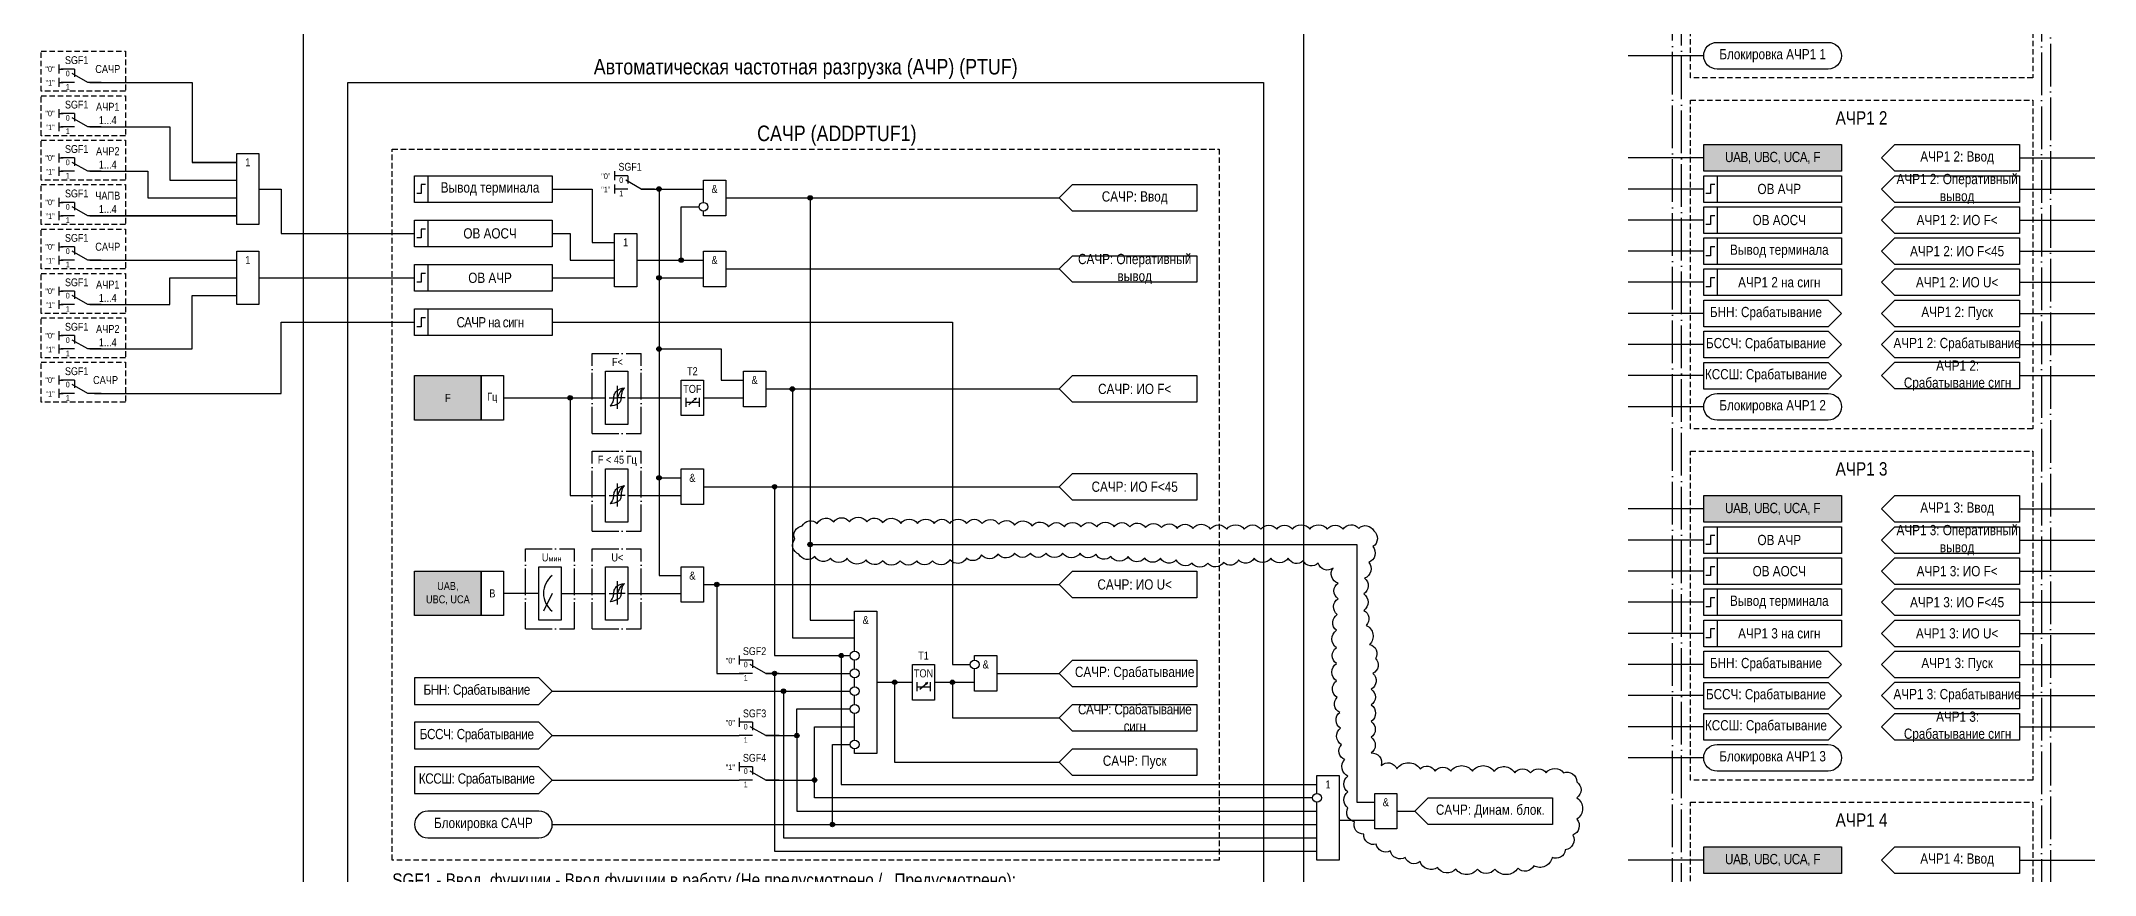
# Model space of a CAD drawing. Header units: millimetres. Extents: x -1311 to 1381, y -299 to 1200.
# Drawn here: x -1311 to -849, y 712.6 to 900.3 of the extents above; entities that cross this region are included whole.
import ezdxf
from ezdxf.enums import TextEntityAlignment as Align

# ---------------------------------------------------------------- set-up
doc = ezdxf.new("R2010")
doc.units = ezdxf.units.MM
doc.linetypes.add('ACAD_ISO04W100', pattern=[30, 24, -3, 0, -3])
doc.linetypes.add('штриховая2', pattern=[0.375, 0.25, -0.125])
doc.layers.add('TEXT', color=7, linetype='Continuous', lineweight=25, true_color=0xffffff)
doc.layers.add('Основная', color=7, linetype='Continuous')
doc.styles.add('1.8_Gost_RD', font='ARIALN.TTF', dxfattribs={"height": 1.8})
doc.styles.add('2.5_Gost_RD', font='ARIALN.TTF', dxfattribs={"height": 2.5})
doc.styles.add('3.5_Gost_RD', font='ARIALN.TTF', dxfattribs={"height": 3.5})
doc.styles.add('Вывод', font='ARIALN.TTF', dxfattribs={"height": 2.5})
doc.styles.add('Компонент', font='ARIALN.TTF', dxfattribs={"height": 3.5})

# ---------------------------------------------------------------- blocks, each defined once
blk = doc.blocks.new('*U898')
at = {"layer": 'Основная', "linetype": 'ACAD_ISO04W100', "ltscale": 0.25}
for p, q in [((0, 0), (11, 0)), ((0, -18), (0, 0)), ((11, -18), (11, 0)), ((0, -18), (11, -18))]:
    blk.add_line(p, q, dxfattribs=at)
at = {"layer": 'Основная', "style": 'Компонент'}
blk.add_attdef('ОУ', text='', height=3.5, dxfattribs=at).set_placement((11, 0), align=Align.MIDDLE_CENTER)
blk = doc.blocks.new('*U958')
at = {"layer": 'Основная', "color": 0}
blk.add_line((0, 0), (7, 4), dxfattribs=at)
at = {"layer": 'Основная', "ltscale": 0.35}
blk.add_line((6, 6), (6, 2.5), dxfattribs=at)
blk = doc.blocks.new('*U1018')
at = {"layer": 'Основная', "color": 0}
for p, q in [((-3, 6), (-9, 6)), ((-3, 0), (-9, 0)), ((9, 0), (3, 0))]:
    blk.add_line(p, q, dxfattribs=at)
at = {"layer": 'Основная', "ltscale": 0.25, "xscale": -1}
blk.add_blockref('*U958', (3, 0), dxfattribs=at)
at = {"layer": 'Основная'}
for tag, height, style, p in [('ОУ', 3.5, 'Компонент', (-2, 10)), ('В1', 2.5, 'Вывод', (-13, 6)), ('В2', 2.5, 'Вывод', (-6, 4)), ('В3', 2.5, 'Вывод', (-6, -2))]:
    blk.add_attdef(tag, text='', height=height, dxfattribs=dict(at, style=style)).set_placement(p, align=Align.MIDDLE_CENTER)
blk = doc.blocks.new('Точка')
at = {"ltscale": 100}
h = blk.add_hatch(color=256, dxfattribs=at)
h.dxf.hatch_style = 1
edge = h.paths.add_edge_path()
edge.add_arc((0, 0), 0.5, 0, 360)
blk.add_circle((0, 0), 0.5, dxfattribs=at)
blk = doc.blocks.new('*U993')
at = {"layer": 'Основная', "linetype": 'ACAD_ISO04W100', "ltscale": 0.25}
for p, q in [((0, 0), (11, 0)), ((0, -18), (0, 0)), ((11, -18), (11, 0)), ((0, -18), (11, -18))]:
    blk.add_line(p, q, dxfattribs=at)
at = {"layer": 'Основная', "style": 'Компонент'}
blk.add_attdef('ОУ', text='', height=3.5, dxfattribs=at).set_placement((11, 0), align=Align.MIDDLE_CENTER)
blk = doc.blocks.new('*U985')
at = {"layer": 'Основная', "color": 0}
for p, q in [((-3, 6), (-9, 6)), ((-3, 0), (-9, 0)), ((9, 0), (3, 0))]:
    blk.add_line(p, q, dxfattribs=at)
at = {"layer": 'Основная', "ltscale": 0.25, "xscale": -1}
blk.add_blockref('*U958', (3, 0), dxfattribs=at)
at = {"layer": 'Основная'}
for tag, height, style, p in [('ОУ', 3.5, 'Компонент', (-2, 10)), ('В1', 2.5, 'Вывод', (-14, 6)), ('В2', 2.5, 'Вывод', (-6, 4)), ('В3', 2.5, 'Вывод', (-6, -2))]:
    blk.add_attdef(tag, text='', height=height, dxfattribs=dict(at, style=style)).set_placement(p, align=Align.MIDDLE_CENTER)

msp = doc.modelspace()

# ---------------------------------------------------------------- hatches: boundary and pattern name
at = {"ltscale": 100, "true_color": 0xf7941d}
h = msp.add_hatch(color=30, dxfattribs=at)
h.dxf.hatch_style = 1
h.paths.add_polyline_path([(-937, 877), (-906, 877), (-906, 871), (-937, 871)])
h = msp.add_hatch(color=30, dxfattribs=at)
h.dxf.hatch_style = 1
h.paths.add_polyline_path([(-1227, 825), (-1212, 825), (-1212, 815), (-1227, 815)])
h = msp.add_hatch(color=30, dxfattribs=at)
h.dxf.hatch_style = 1
h.paths.add_polyline_path([(-937, 798), (-906, 798), (-906, 792), (-937, 792)])
h = msp.add_hatch(color=30, dxfattribs=at)
h.dxf.hatch_style = 1
h.paths.add_polyline_path([(-1227, 781), (-1212, 781), (-1212, 771), (-1227, 771)])
h = msp.add_hatch(color=30, dxfattribs=at)
h.dxf.hatch_style = 1
h.paths.add_polyline_path([(-937, 719), (-906, 719), (-906, 713), (-937, 713)])

# ---------------------------------------------------------------- linework, layer by layer
at = {"ltscale": 100}
for p, q in [((-937, 897), (-954, 897)), ((-937, 874), (-954, 874)), ((-866, 874), (-849, 874)), ((-937, 867), (-954, 867)), ((-866, 867), (-849, 867)), ((-937, 860), (-954, 860)), ((-866, 860), (-849, 860)), ((-937, 853), (-954, 853)), ((-866, 853), (-849, 853)), ((-937, 846), (-954, 846)), ((-866, 846), (-849, 846)), ((-937, 839), (-954, 839)), ((-866, 839), (-849, 839)), ((-937, 832), (-954, 832)), ((-866, 832), (-849, 832)), ((-937, 825), (-954, 825)), ((-866, 825), (-849, 825)), ((-1165.3, 818.46), (-1163.63, 819.95)), ((-1163.63, 819.95), (-1164.15, 819.73)), ((-1163.63, 819.95), (-1163.89, 819.48)), ((-1162, 820), (-1153, 820)), ((-937, 818), (-954, 818)), ((-937, 795), (-954, 795)), ((-866, 795), (-849, 795)), ((-937, 788), (-954, 788)), ((-866, 788), (-849, 788)), ((-937, 781), (-954, 781)), ((-866, 781), (-849, 781)), ((-937, 774), (-954, 774)), ((-866, 774), (-849, 774)), ((-937, 767), (-954, 767)), ((-866, 767), (-849, 767)), ((-937, 760), (-954, 760)), ((-866, 760), (-849, 760)), ((-1113.3, 754.46), (-1111.63, 755.95)), ((-1111.63, 755.95), (-1112.15, 755.73)), ((-1111.63, 755.95), (-1111.89, 755.48)), ((-937, 753), (-954, 753)), ((-866, 753), (-849, 753)), ((-937, 746), (-954, 746)), ((-866, 746), (-849, 746)), ((-937, 739), (-954, 739)), ((-937, 716), (-954, 716)), ((-866, 716), (-849, 716))]:
    msp.add_line(p, q, dxfattribs=at)
at = {"color": 6, "ltscale": 100}
for p, q in [((-1307, 895), (-1307, 893)), ((-1307, 894), (-1306, 894)), ((-1307, 892), (-1307, 890)), ((-1307, 891), (-1306, 891)), ((-1307, 885), (-1307, 883)), ((-1307, 884), (-1306, 884)), ((-1307, 882), (-1307, 880)), ((-1307, 881), (-1306, 881)), ((-1307, 875), (-1307, 873)), ((-1307, 874), (-1306, 874)), ((-1307, 872), (-1307, 870)), ((-1307, 871), (-1306, 871)), ((-1307, 865), (-1307, 863)), ((-1307, 864), (-1306, 864)), ((-1307, 862), (-1307, 860)), ((-1307, 861), (-1306, 861)), ((-1307, 855), (-1307, 853)), ((-1307, 854), (-1306, 854)), ((-1307, 852), (-1307, 850)), ((-1307, 851), (-1306, 851)), ((-1307, 845), (-1307, 843)), ((-1307, 844), (-1306, 844)), ((-1307, 842), (-1307, 840)), ((-1307, 841), (-1306, 841)), ((-1307, 835), (-1307, 833)), ((-1307, 834), (-1306, 834)), ((-1307, 832), (-1307, 830)), ((-1307, 831), (-1306, 831)), ((-1307, 825), (-1307, 823)), ((-1307, 824), (-1306, 824)), ((-1307, 822), (-1307, 820)), ((-1307, 821), (-1306, 821)), ((-1133, 724), (-1024, 724))]:
    msp.add_line(p, q, dxfattribs=at)
at = {"color": 3, "ltscale": 100}
for points in [[(-1252, 1178), (-1027, 1178), (-1027, -299), (-1252, -299)], [(-1242, 891), (-1036, 891), (-1036, 77), (-1242, 77)]]:
    msp.add_lwpolyline(points, close=True, dxfattribs=at)
at = {"color": 251, "linetype": 'ACAD_ISO04W100', "lineweight": 30, "ltscale": 0.4, "true_color": 0x58595b}
for points in [[(-944, 1178), (-859, 1178), (-859, -116), (-944, -116)], [(-942, 1055), (-861, 1055), (-861, 258), (-942, 258)]]:
    msp.add_lwpolyline(points, close=True, dxfattribs=at)
at = {"linetype": 'штриховая2', "ltscale": 5}
for points in [[(-940, 966), (-863, 966), (-863, 892), (-940, 892)], [(-940, 887), (-863, 887), (-863, 813), (-940, 813)], [(-940, 808), (-863, 808), (-863, 734), (-940, 734)], [(-940, 729), (-863, 729), (-863, 655), (-940, 655)]]:
    msp.add_lwpolyline(points, close=True, dxfattribs=at)
at = {"color": 6, "linetype": 'штриховая2', "ltscale": 5}
for points in [[(-1311, 898), (-1292, 898), (-1292, 889), (-1311, 889)], [(-1311, 888), (-1292, 888), (-1292, 879), (-1311, 879)], [(-1311, 878), (-1292, 878), (-1292, 869), (-1311, 869)], [(-1311, 868), (-1292, 868), (-1292, 859), (-1311, 859)], [(-1311, 858), (-1292, 858), (-1292, 849), (-1311, 849)], [(-1311, 848), (-1292, 848), (-1292, 839), (-1311, 839)], [(-1311, 838), (-1292, 838), (-1292, 829), (-1311, 829)], [(-1311, 828), (-1292, 828), (-1292, 819), (-1311, 819)]]:
    msp.add_lwpolyline(points, close=True, dxfattribs=at)
at = {"ltscale": 100}
for points in [[(-934, 894, -1), (-934, 900), (-909, 900, -1), (-909, 894)], [(-934, 815, -1), (-934, 821), (-909, 821, -1), (-909, 815)], [(-934, 736, -1), (-934, 742), (-909, 742, -1), (-909, 736)], [(-1224, 721), (-1199, 721, 1), (-1199, 727), (-1224, 727, 1)]]:
    msp.add_lwpolyline(points, format="xyb", close=True, dxfattribs=at)
at = {"color": 6, "ltscale": 100}
for points in [[(-1300, 891), (-1277, 891), (-1277, 891), (-1277, 891), (-1277, 873), (-1277, 873), (-1277, 873), (-1267, 873), (-1277, 873)], [(-1300, 881), (-1282, 881), (-1282, 881), (-1282, 881), (-1282, 869), (-1277, 869), (-1277, 869), (-1267, 869)], [(-1300, 871), (-1287, 871)], [(-1297, 871), (-1287, 871), (-1287, 865), (-1267, 865)], [(-1262, 867), (-1257, 867), (-1257, 857), (-1227, 857)], [(-1300, 851), (-1267, 851), (-1267, 851), (-1267, 851)], [(-1300, 841), (-1282, 841), (-1282, 841), (-1282, 841), (-1282, 847), (-1277, 847), (-1277, 847), (-1267, 847)], [(-1262, 847), (-1227, 847)], [(-1297, 831), (-1277, 831), (-1277, 843), (-1277, 843), (-1277, 843), (-1267, 843)], [(-1299, 821), (-1257, 821), (-1257, 837), (-1227, 837)], [(-1300, 831), (-1277, 831)], [(-1138, 787), (-1015, 787), (-1015, 729), (-1011, 729)], [(-1146, 758), (-1146, 718), (-1024, 718)], [(-1131, 762), (-1131, 733), (-1024, 733)], [(-1144, 754), (-1144, 721), (-1024, 721)], [(-1141, 744), (-1141, 727), (-1024, 727)], [(-1025, 730), (-1137, 730), (-1137, 734)], [(-1006, 727), (-1002, 727)], [(-1019, 725), (-1011, 725)]]:
    msp.add_lwpolyline(points, dxfattribs=at)
for points in [[(-1267, 875), (-1262, 875), (-1262, 859), (-1267, 859)], [(-1267, 861), (-1300, 861), (-1300, 861), (-1300, 861)], [(-1267, 853), (-1262, 853), (-1262, 841), (-1267, 841)]]:
    msp.add_lwpolyline(points, close=True, dxfattribs=at)
at = {"ltscale": 100}
for points in [[(-937, 877), (-906, 877), (-906, 871), (-937, 871)], [(-866, 877), (-866, 871), (-894, 871), (-897, 874), (-894, 877)], [(-937, 870), (-934, 870), (-934, 864), (-937, 864)], [(-937, 870), (-906, 870), (-906, 864), (-937, 864)], [(-866, 870), (-866, 864), (-894, 864), (-897, 867), (-894, 870)], [(-937, 863), (-934, 863), (-934, 857), (-937, 857)], [(-937, 863), (-906, 863), (-906, 857), (-937, 857)], [(-894, 863), (-866, 863), (-866, 857), (-894, 857), (-897, 860)], [(-937, 856), (-934, 856), (-934, 850), (-937, 850)], [(-937, 856), (-906, 856), (-906, 850), (-937, 850)], [(-894, 856), (-866, 856), (-866, 850), (-894, 850), (-897, 853)], [(-937, 849), (-934, 849), (-934, 843), (-937, 843)], [(-937, 849), (-906, 849), (-906, 843), (-937, 843)], [(-894, 849), (-866, 849), (-866, 843), (-894, 843), (-897, 846)], [(-894, 842), (-866, 842), (-866, 836), (-894, 836), (-897, 839)], [(-894, 835), (-866, 835), (-866, 829), (-894, 829), (-897, 832)], [(-894, 828), (-866, 828), (-866, 822), (-894, 822), (-897, 825)], [(-1227, 825), (-1212, 825), (-1212, 815), (-1227, 815)], [(-1212, 825), (-1207, 825), (-1207, 815), (-1212, 815)], [(-1167, 824), (-1162, 824), (-1162, 816), (-1167, 816)], [(-937, 798), (-906, 798), (-906, 792), (-937, 792)], [(-866, 798), (-866, 792), (-894, 792), (-897, 795), (-894, 798)], [(-937, 791), (-934, 791), (-934, 785), (-937, 785)], [(-937, 791), (-906, 791), (-906, 785), (-937, 785)], [(-866, 791), (-866, 785), (-894, 785), (-897, 788), (-894, 791)], [(-1227, 781), (-1212, 781), (-1212, 771), (-1227, 771)], [(-1212, 781), (-1207, 781), (-1207, 771), (-1212, 771)], [(-937, 784), (-934, 784), (-934, 778), (-937, 778)], [(-937, 784), (-906, 784), (-906, 778), (-937, 778)], [(-894, 784), (-866, 784), (-866, 778), (-894, 778), (-897, 781)], [(-937, 777), (-934, 777), (-934, 771), (-937, 771)], [(-937, 777), (-906, 777), (-906, 771), (-937, 771)], [(-894, 777), (-866, 777), (-866, 771), (-894, 771), (-897, 774)], [(-937, 770), (-934, 770), (-934, 764), (-937, 764)], [(-937, 770), (-906, 770), (-906, 764), (-937, 764)], [(-894, 770), (-866, 770), (-866, 764), (-894, 764), (-897, 767)], [(-894, 763), (-866, 763), (-866, 757), (-894, 757), (-897, 760)], [(-1115, 760), (-1110, 760), (-1110, 752), (-1115, 752)], [(-894, 756), (-866, 756), (-866, 750), (-894, 750), (-897, 753)], [(-894, 749), (-866, 749), (-866, 743), (-894, 743), (-897, 746)], [(-937, 719), (-906, 719), (-906, 713), (-937, 713)], [(-866, 719), (-866, 713), (-894, 713), (-897, 716), (-894, 719)]]:
    msp.add_lwpolyline(points, close=True, dxfattribs=at)
for points in [[(-1176, 867), (-1172, 867), (-1172, 847), (-1162, 847)], [(-1176, 867), (-1172, 867), (-1172, 831), (-1158, 831), (-1158, 824), (-1153, 824)], [(-1176, 867), (-1172, 867), (-1172, 802), (-1167, 802)], [(-1176, 867), (-1172, 867), (-1172, 780), (-1167, 780)], [(-1157, 865), (-1138, 865), (-1138, 770), (-1128, 770)], [(-937, 841.98), (-909, 841.98), (-906, 838.98), (-909, 835.98), (-937, 835.98), (-937, 841.98)], [(-1196, 837), (-1106, 837), (-1106, 760), (-1102, 760)], [(-937, 834.98), (-909, 834.98), (-906, 831.98), (-909, 828.98), (-937, 828.98), (-937, 834.98)], [(-937, 827.98), (-909, 827.98), (-906, 824.98), (-909, 821.98), (-937, 821.98), (-937, 827.98)], [(-1207, 820), (-1192, 820), (-1192, 798), (-1184, 798)], [(-1166, 820), (-1166, 818)], [(-1166, 819), (-1163, 819)], [(-1163, 820), (-1163, 818)], [(-1148, 822), (-1142, 822), (-1142, 766), (-1128, 766)], [(-1162, 800), (-1146, 800), (-1146, 762), (-1129, 762)], [(-1162, 778), (-1159, 778), (-1159, 758), (-1153, 758)], [(-937, 762.98), (-909, 762.98), (-906, 759.98), (-909, 756.98), (-937, 756.98), (-937, 762.98)], [(-1123, 756), (-1119, 756), (-1119, 738), (-1082, 738)], [(-1114, 756), (-1114, 754)], [(-1114, 755), (-1111, 755)], [(-1111, 756), (-1111, 754)], [(-1110, 756), (-1106, 756), (-1106, 748), (-1082, 748)], [(-937, 755.98), (-909, 755.98), (-906, 752.98), (-909, 749.98), (-937, 749.98), (-937, 755.98)], [(-1148, 744), (-1141, 744), (-1141, 750), (-1129, 750)], [(-937, 748.98), (-909, 748.98), (-906, 745.98), (-909, 742.98), (-937, 742.98), (-937, 748.98)], [(-1148, 734), (-1137, 734), (-1137, 746), (-1128, 746)], [(-1196, 724), (-1133, 724), (-1133, 742), (-1129, 742)]]:
    msp.add_lwpolyline(points, dxfattribs=at)
at = {"lineweight": 30, "ltscale": 100}
for points in [[(-934.5, 868), (-935.5, 868), (-935.5, 866), (-936.5, 866)], [(-934.5, 861), (-935.5, 861), (-935.5, 859), (-936.5, 859)], [(-934.5, 854), (-935.5, 854), (-935.5, 852), (-936.5, 852)], [(-934.5, 847), (-935.5, 847), (-935.5, 845), (-936.5, 845)], [(-934.5, 789), (-935.5, 789), (-935.5, 787), (-936.5, 787)], [(-934.5, 782), (-935.5, 782), (-935.5, 780), (-936.5, 780)], [(-934.5, 775), (-935.5, 775), (-935.5, 773), (-936.5, 773)], [(-934.5, 768), (-935.5, 768), (-935.5, 766), (-936.5, 766)]]:
    msp.add_lwpolyline(points, dxfattribs=at)
at = {"color": 3, "ltscale": 100}
msp.add_lwpolyline([(-1136.42, 791.75, -0.520567), (-1132.69, 792.12, -0.520567), (-1132.69, 792.12, -0.520567), (-1129.15, 792.12, -0.520567), (-1129.15, 792.12, -0.520567), (-1125.23, 792.12, -0.520567), (-1125.23, 792.12, -0.520567), (-1121.69, 791.93, -0.520567), (-1121.69, 791.93, -0.520567), (-1117.58, 791.75, -0.520567), (-1117.58, 791.75, -0.520567), (-1113.85, 791.75, -0.520567), (-1113.85, 791.75, -0.520567), (-1110.12, 791.75, -0.520567), (-1110.12, 791.75, -0.520567), (-1106.57, 791.75, -0.520567), (-1106.57, 791.75, -0.520567), (-1102.84, 791.75, -0.520567), (-1102.84, 791.75, -0.520567), (-1099.3, 791.75, -0.520567), (-1099.3, 791.75, -0.520567), (-1095.56, 791.56, -0.520567), (-1095.56, 791.56, -0.520567), (-1092.02, 791.38, -0.520567), (-1092.02, 791.38, -0.520567), (-1088.1, 791.19, -0.520567), (-1088.1, 791.19, -0.520567), (-1084.37, 791, -0.520567), (-1084.37, 791, -0.520567), (-1080.82, 791, -0.520567), (-1080.82, 791, -0.520567), (-1077.09, 791, -0.520567), (-1077.09, 791, -0.520567), (-1073.55, 791, -0.520567), (-1073.55, 791, -0.520567), (-1069.63, 791, -0.520567), (-1069.63, 791, -0.520567), (-1066.09, 791, -0.520567), (-1066.09, 791, -0.520567), (-1062.54, 790.82, -0.520567), (-1062.54, 790.82, -0.520567), (-1059, 790.82, -0.520567), (-1059, 790.82, -0.520567), (-1055.45, 790.63, -0.520567), (-1055.45, 790.63, -0.520567), (-1051.91, 790.63, -0.520567), (-1051.91, 790.63, -0.520567), (-1047.99, 790.44, -0.520567), (-1047.99, 790.44, -0.520567), (-1044.26, 790.44, -0.520567), (-1044.26, 790.44, -0.520567), (-1040.34, 790.44, -0.520567), (-1040.34, 790.44, -0.520567), (-1036.61, 790.44, -0.520567), (-1036.61, 790.44, -0.520567), (-1033.06, 790.44, -0.520567), (-1033.06, 790.44, -0.520567), (-1029.52, 790.44, -0.520567), (-1029.52, 790.44, -0.520567), (-1025.6, 790.44, -0.520567), (-1025.6, 790.44, -0.520567), (-1021.68, 790.44, -0.520567), (-1021.68, 790.44, -0.520567), (-1018.14, 790.44, -0.520567), (-1018.14, 790.44, -0.520567), (-1014.59, 790.63, -0.520567), (-1014.59, 790.63, -0.520567), (-1011.23, 790.07, -0.520567), (-1011.23, 790.07, -0.520567), (-1011.42, 786.53, -0.520567), (-1011.42, 786.53, -0.520567), (-1012.35, 782.98, -0.520567), (-1012.35, 782.98, -0.520567), (-1013.28, 779.44, -0.520567), (-1013.28, 779.44, -0.520567), (-1013.47, 775.9, -0.520567), (-1013.47, 775.9, -0.520567), (-1013.47, 772.17, -0.520567), (-1013.47, 772.17, -0.520567), (-1012.91, 768.81, -0.520567), (-1012.91, 768.81, -0.520567), (-1012.16, 764.52, -0.520567), (-1012.16, 764.52, -0.520567), (-1010.86, 761.35, -0.520567), (-1010.86, 761.35, -0.520567), (-1011.42, 757.99, -0.520567), (-1011.42, 757.99, -0.520567), (-1011.79, 754.45, -0.520567), (-1011.79, 754.45, -0.520567), (-1011.79, 750.9, -0.520567), (-1011.79, 750.9, -0.520567), (-1011.79, 747.17, -0.520567), (-1011.79, 747.17, -0.520567), (-1011.79, 743.63, -0.520567), (-1011.79, 743.63, -0.520567), (-1011.79, 740.09, -0.520567), (-1011.79, 740.09, -0.520567), (-1009.55, 737.29, -0.520567), (-1009.55, 737.29, -0.520567), (-1006.01, 736.54, -0.520567), (-1006.01, 736.54, -0.520567), (-1000.78, 736.54, -0.520567), (-1000.78, 736.54, -0.520567), (-997.43, 735.98, -0.520567), (-997.43, 735.98, -0.520567), (-993.88, 735.98, -0.520567), (-993.88, 735.98, -0.520567), (-989.03, 735.98, -0.520567), (-989.03, 735.98, -0.520567), (-984.18, 735.98, -0.520567), (-984.18, 735.98, -0.520567), (-979.51, 735.61, -0.520567), (-979.51, 735.61, -0.520567), (-975.97, 735.61, -0.520567), (-975.97, 735.61, -0.520567), (-972.42, 735.61, -0.520567), (-972.42, 735.61, -0.520567), (-968.51, 735.61, -0.520567), (-968.51, 735.61, -0.520567), (-965.52, 733.56, -0.520567), (-965.52, 733.56, -0.520567), (-965.52, 730.02, -0.520567), (-965.52, 730.02, -0.520567), (-965.52, 725.17, -0.520567), (-965.52, 725.17, -0.520567), (-966.45, 721.62, -0.520567), (-966.45, 721.62, -0.520567), (-968.13, 718.27, -0.520567), (-968.13, 718.27, -0.520567), (-971.12, 716.59, -0.520567), (-971.12, 716.59, -0.520567), (-975.22, 714.72, -0.520567), (-975.22, 714.72, -0.520567), (-978.77, 714.16, -0.520567), (-978.77, 714.16, -0.520567), (-983.99, 713.98, -0.520567), (-983.99, 713.98, -0.520567), (-987.91, 713.98, -0.520567), (-987.91, 713.98, -0.520567), (-992.76, 713.98, -0.520567), (-992.76, 713.98, -0.520567), (-996.87, 714.35, -0.520567), (-996.87, 714.35, -0.520567), (-1000.78, 715.65, -0.520567), (-1000.78, 715.65, -0.520567), (-1004.14, 716.59, -0.520567), (-1004.14, 716.59, -0.520567), (-1007.5, 718.08, -0.520567), (-1007.5, 718.08, -0.520567), (-1010.67, 719.57, -0.520567), (-1010.67, 719.57, -0.520567), (-1013.47, 721.81, -0.520567), (-1013.47, 721.81, -0.520567), (-1015.52, 724.61, -0.520567), (-1015.52, 724.61, -0.520567), (-1017.02, 727.78, -0.520567), (-1017.02, 727.78, -0.520567), (-1017.02, 731.32, -0.520567), (-1017.02, 731.32, -0.520567), (-1017.02, 734.86, -0.520567), (-1017.02, 734.86, -0.520567), (-1017.76, 738.59, -0.520567), (-1017.76, 738.59, -0.520567), (-1018.51, 741.95, -0.520567), (-1018.51, 741.95, -0.520567), (-1018.7, 745.68, -0.520567), (-1018.7, 745.68, -0.520567), (-1018.88, 749.23, -0.520567), (-1018.88, 749.23, -0.520567), (-1019.44, 752.58, -0.520567), (-1019.44, 752.58, -0.520567), (-1019.63, 756.31, -0.520567), (-1019.63, 756.31, -0.520567), (-1019.63, 760.23, -0.520567), (-1019.63, 760.23, -0.520567), (-1019.63, 763.77, -0.520567), (-1019.63, 763.77, -0.520567), (-1019.63, 767.69, -0.520567), (-1019.63, 767.69, -0.520567), (-1019.44, 771.23, -0.520567), (-1019.44, 771.23, -0.520567), (-1019.25, 774.78, -0.520567), (-1019.25, 774.78, -0.520567), (-1019.25, 778.32, -0.520567), (-1019.25, 778.32, -0.520567), (-1020.37, 781.68, -0.520567), (-1020.37, 781.68, -0.520567), (-1023.73, 782.8, -0.520567), (-1023.73, 782.8, -0.520567), (-1027.09, 783.36, -0.520567), (-1027.09, 783.36, -0.520567), (-1030.45, 783.92, -0.520567), (-1030.45, 783.92, -0.520567), (-1034.37, 783.92, -0.520567), (-1034.37, 783.92, -0.520567), (-1038.1, 783.92, -0.520567), (-1038.1, 783.92, -0.520567), (-1041.64, 783.54, -0.520567), (-1041.64, 783.54, -0.520567), (-1045, 782.98, -0.520567), (-1045, 782.98, -0.520567), (-1048.55, 782.8, -0.520567), (-1048.55, 782.8, -0.520567), (-1052.09, 782.8, -0.520567), (-1052.09, 782.8, -0.520567), (-1055.64, 783.54, -0.520567), (-1055.64, 783.54, -0.520567), (-1059.18, 783.92, -0.520567), (-1059.18, 783.92, -0.520567), (-1062.73, 783.92, -0.520567), (-1062.73, 783.92, -0.520567), (-1066.46, 784.29, -0.520567), (-1066.46, 784.29, -0.520567), (-1070.38, 784.29, -0.520567), (-1070.38, 784.29, -0.520567), (-1073.74, 784.85, -0.520567), (-1073.74, 784.85, -0.520567), (-1077.28, 785.03, -0.520567), (-1077.28, 785.03, -0.520567), (-1081.2, 785.03, -0.520567), (-1081.2, 785.03, -0.520567), (-1084.93, 785.03, -0.520567), (-1084.93, 785.03, -0.520567), (-1088.47, 785.03, -0.520567), (-1088.47, 785.03, -0.520567), (-1092.02, 785.03, -0.520567), (-1092.02, 785.03, -0.520567), (-1095.75, 784.85, -0.520567), (-1095.75, 784.85, -0.520567), (-1099.48, 784.66, -0.520567), (-1099.48, 784.66, -0.520567), (-1102.84, 783.92, -0.520567), (-1102.84, 783.92, -0.520567), (-1106.57, 783.54, -0.520567), (-1106.57, 783.54, -0.520567), (-1110.49, 783.36, -0.520567), (-1110.49, 783.36, -0.520567), (-1114.04, 783.36, -0.520567), (-1114.04, 783.36, -0.520567), (-1117.77, 783.36, -0.520567), (-1117.77, 783.36, -0.520567), (-1121.69, 783.36, -0.520567), (-1121.69, 783.36, -0.520567), (-1125.42, 783.54, -0.520567), (-1125.42, 783.54, -0.520567), (-1129.71, 783.92, -0.520567), (-1129.71, 783.92, -0.520567), (-1133.44, 783.92, -0.520567), (-1133.44, 783.92, -0.520567), (-1136.98, 784.29, -0.520567), (-1136.98, 784.29, -0.520567), (-1140.53, 784.85, -0.520567), (-1140.53, 784.85, -0.520567), (-1141.46, 788.2, -0.520567), (-1141.46, 788.2, -0.520567), (-1139.78, 791.19, -0.520567), (-1139.78, 791.19, -0.520567)], format="xyb", close=True, dxfattribs=at)
at = {"layer": 'Основная', "ltscale": 100}
for p, q in [((-1182, 871), (-1182, 869)), ((-1182, 868), (-1182, 866)), ((-1184, 824.5), (-1184, 826)), ((-1184, 826), (-1179, 826)), ((-1184, 817), (-1184, 825)), ((-1179, 826), (-1179, 820)), ((-1179, 820), (-1167, 820)), ((-1179, 820), (-1179, 814)), ((-1184, 814), (-1184, 817)), ((-1179, 814), (-1184, 814)), ((-1184, 802.5), (-1184, 804)), ((-1184, 804), (-1179, 804)), ((-1179, 804), (-1179, 798)), ((-1184, 795), (-1184, 803)), ((-1184, 792), (-1184, 795)), ((-1179, 798), (-1167, 798)), ((-1179, 798), (-1179, 792)), ((-1179, 792), (-1184, 792)), ((-1199, 780.5), (-1199, 782)), ((-1199, 782), (-1194, 782)), ((-1199, 773), (-1199, 781)), ((-1194, 782), (-1194, 776)), ((-1184, 780.5), (-1184, 782)), ((-1184, 782), (-1179, 782)), ((-1184, 773), (-1184, 781)), ((-1179, 782), (-1179, 776)), ((-1162, 778), (-1154, 778)), ((-1199, 776), (-1207, 776)), ((-1199, 770), (-1199, 773)), ((-1194, 776), (-1194, 770)), ((-1184, 770), (-1184, 773)), ((-1179, 776), (-1167, 776)), ((-1179, 776), (-1179, 770)), ((-1194, 770), (-1199, 770)), ((-1179, 770), (-1184, 770)), ((-1154, 762), (-1154, 760)), ((-1196, 754), (-1129, 754)), ((-1196, 744), (-1154, 744)), ((-1154, 748), (-1154, 746)), ((-1154, 738), (-1154, 736)), ((-1196, 734), (-1154, 734))]:
    msp.add_line(p, q, dxfattribs=at)
at = {"layer": 'Основная'}
for p, q in [((-1181.4, 822.72), (-1181.4, 817.52)), ((-1181.4, 800.72), (-1181.4, 795.52)), ((-1181.4, 778.72), (-1181.4, 773.52))]:
    msp.add_line(p, q, dxfattribs=at)
at = {"layer": 'Основная', "color": 7, "ltscale": 100}
for p, q in [((-1207, 820), (-1184, 820)), ((-1183.21, 820), (-1181.4, 820)), ((-1179.58, 820), (-1181.4, 820)), ((-1183.21, 798), (-1181.4, 798)), ((-1179.58, 798), (-1181.4, 798)), ((-1196, 776), (-1198, 772)), ((-1194, 776), (-1184, 776)), ((-1183.21, 776), (-1181.4, 776)), ((-1179.58, 776), (-1181.4, 776))]:
    msp.add_line(p, q, dxfattribs=at)
at = {"layer": 'Основная', "linetype": 'штриховая2', "ltscale": 5}
msp.add_lwpolyline([(-1232, 876), (-1046, 876), (-1046, 716), (-1232, 716)], close=True, dxfattribs=at)
at = {"layer": 'Основная', "ltscale": 100}
for points in [[(-1227, 870), (-1224, 870), (-1224, 864), (-1227, 864)], [(-1227, 870), (-1196, 870), (-1196, 864), (-1227, 864)], [(-1051, 868), (-1051, 862), (-1079, 862), (-1082, 865), (-1079, 868)], [(-1227, 860), (-1224, 860), (-1224, 854), (-1227, 854)], [(-1227, 860), (-1196, 860), (-1196, 854), (-1227, 854)], [(-1182, 857), (-1177, 857), (-1177, 845), (-1182, 845)], [(-1162, 853), (-1157, 853), (-1157, 845), (-1162, 845)], [(-1051, 852), (-1051, 846), (-1079, 846), (-1082, 849), (-1079, 852)], [(-1227, 850), (-1224, 850), (-1224, 844), (-1227, 844)], [(-1227, 850), (-1196, 850), (-1196, 844), (-1227, 844)], [(-1227, 840), (-1224, 840), (-1224, 834), (-1227, 834)], [(-1227, 840), (-1196, 840), (-1196, 834), (-1227, 834)], [(-1153, 826), (-1148, 826), (-1148, 818), (-1153, 818)], [(-1051, 825), (-1051, 819), (-1079, 819), (-1082, 822), (-1079, 825)], [(-1167, 804), (-1162, 804), (-1162, 796), (-1167, 796)], [(-1051, 803), (-1051, 797), (-1079, 797), (-1082, 800), (-1079, 803)], [(-1167, 782), (-1162, 782), (-1162, 774), (-1167, 774)], [(-1051, 781), (-1051, 775), (-1079, 775), (-1082, 778), (-1079, 781)], [(-1051, 761), (-1051, 755), (-1079, 755), (-1082, 758), (-1079, 761)], [(-1051, 751), (-1051, 745), (-1079, 745), (-1082, 748), (-1079, 751)], [(-1051, 741), (-1051, 735), (-1079, 735), (-1082, 738), (-1079, 741)]]:
    msp.add_lwpolyline(points, close=True, dxfattribs=at)
for points in [[(-1162, 864), (-1162, 869), (-1157, 869), (-1157, 861), (-1162, 861), (-1162, 862)], [(-1196, 867), (-1187, 867), (-1187, 855), (-1182, 855)], [(-1173, 867), (-1162, 867)], [(-1157, 865), (-1082, 865)], [(-1177, 851), (-1167, 851), (-1167, 863), (-1163, 863)], [(-1196, 857), (-1192, 857), (-1192, 851), (-1182, 851)], [(-1177, 851), (-1162, 851)], [(-1177, 851), (-1172, 851)], [(-1177, 851), (-1172, 851), (-1172, 851), (-1172, 851)], [(-1196, 847), (-1182, 847)], [(-1157, 849), (-1157, 849), (-1157, 849), (-1082, 849)], [(-1148, 822), (-1082, 822)], [(-1162, 800), (-1082, 800)], [(-1159, 778), (-1082, 778)], [(-1128, 763), (-1128, 772), (-1123, 772), (-1123, 740), (-1128, 740), (-1128, 741)], [(-1148, 758), (-1129, 758)], [(-1128, 759), (-1128, 761)], [(-1101, 761), (-1101, 762), (-1096, 762), (-1096, 754), (-1101, 754), (-1101, 755)], [(-1101, 755), (-1101, 759)], [(-1096, 758), (-1082, 758)], [(-1196, 754), (-1199, 757), (-1227, 757), (-1227, 751), (-1199, 751), (-1196, 754)], [(-1128, 755), (-1128, 757)], [(-1123, 756), (-1119, 756)], [(-1123, 756), (-1119, 756), (-1119, 756), (-1119, 756)], [(-1123, 756), (-1115, 756)], [(-1123, 756), (-1115, 756), (-1115, 756), (-1115, 756)], [(-1110, 756), (-1101, 756)], [(-1128, 751), (-1128, 753)], [(-1128, 743), (-1128, 749)], [(-1196, 744), (-1199, 747), (-1227, 747), (-1227, 741), (-1199, 741), (-1196, 744)], [(-1196, 734), (-1199, 737), (-1227, 737), (-1227, 731), (-1199, 731), (-1196, 734)]]:
    msp.add_lwpolyline(points, dxfattribs=at)
at = {"layer": 'Основная', "lineweight": 30, "ltscale": 100}
for points in [[(-1224.5, 868), (-1225.5, 868), (-1225.5, 866), (-1226.5, 866)], [(-1224.5, 858), (-1225.5, 858), (-1225.5, 856), (-1226.5, 856)], [(-1224.5, 848), (-1225.5, 848), (-1225.5, 846), (-1226.5, 846)], [(-1224.5, 838), (-1225.5, 838), (-1225.5, 836), (-1226.5, 836)]]:
    msp.add_lwpolyline(points, dxfattribs=at)
at = {"layer": 'Основная', "color": 6, "ltscale": 100}
for points in [[(-1024, 731), (-1024, 735), (-1019, 735), (-1019, 716), (-1024, 716), (-1024, 729)], [(-1024, 731), (-1024, 734)]]:
    msp.add_lwpolyline(points, dxfattribs=at)
for points in [[(-1011, 731), (-1006, 731), (-1006, 723), (-1011, 723)], [(-971, 730), (-971, 724), (-999, 724), (-1002, 727), (-999, 730)]]:
    msp.add_lwpolyline(points, close=True, dxfattribs=at)
at = {"layer": 'Основная'}
for centre in [(-1162, 863), (-1128, 762), (-1128, 758), (-1101, 760), (-1128, 754), (-1128, 750), (-1128, 742)]:
    msp.add_circle(centre, 1, dxfattribs=at)
at = {"layer": 'Основная', "color": 6}
msp.add_circle((-1024, 730), 1, dxfattribs=at)
at = {"layer": 'Основная', "color": 7, "ltscale": 100}
msp.add_arc((-1193, 776), 5, 126.8699, 233.1301, dxfattribs=at)
at = {"layer": 'Основная'}
for points in [[(-1182.2, 819.92), (-1182.4, 819.13), (-1183, 818.12)], [(-1180.52, 819.92), (-1180.75, 819.13), (-1181.24, 818.67), (-1183, 818.12)], [(-1182.2, 819.92), (-1182.05, 820.71), (-1181.56, 821.54), (-1179.8, 822.26)], [(-1181.4, 820), (-1181, 820.72), (-1180.53, 821.6), (-1179.8, 822.26)], [(-1180.52, 819.92), (-1180.4, 820.71), (-1180.19, 821.54), (-1179.8, 822.26)], [(-1182.2, 797.92), (-1182.05, 798.71), (-1181.56, 799.54), (-1179.8, 800.26)], [(-1181.4, 798), (-1181, 798.72), (-1180.53, 799.6), (-1179.8, 800.26)], [(-1180.52, 797.92), (-1180.4, 798.71), (-1180.19, 799.54), (-1179.8, 800.26)], [(-1182.2, 797.92), (-1182.4, 797.13), (-1183, 796.12)], [(-1180.52, 797.92), (-1180.75, 797.13), (-1181.24, 796.67), (-1183, 796.12)], [(-1182.2, 775.92), (-1182.05, 776.71), (-1181.56, 777.54), (-1179.8, 778.26)], [(-1181.4, 776), (-1181, 776.72), (-1180.53, 777.6), (-1179.8, 778.26)], [(-1180.52, 775.92), (-1180.4, 776.71), (-1180.19, 777.54), (-1179.8, 778.26)], [(-1182.2, 775.92), (-1182.4, 775.13), (-1183, 774.12)], [(-1180.52, 775.92), (-1180.75, 775.13), (-1181.24, 774.67), (-1183, 774.12)]]:
    msp.add_spline(points, degree=3, dxfattribs=at)

# ---------------------------------------------------------------- block references
at = {"layer": 'Основная', "color": 6, "ltscale": 0.25, "xscale": 0.5, "yscale": 0.5, "zscale": 0.5}
for p in [(-1302, 891), (-1302, 881), (-1302, 871), (-1302, 861), (-1302, 851), (-1302, 841), (-1302, 831), (-1302, 821)]:
    msp.add_blockref('*U985', p, dxfattribs=at).add_auto_attribs({'ОУ': 'SGF1', 'В1': '"0"', 'В2': '0', 'В3': '1'})
at = {"layer": 'Основная', "ltscale": 0.25}
ref = msp.add_blockref('*U1018', (-1177.5, 867), dxfattribs=dict(at, xscale=0.5, yscale=0.5, zscale=0.5))
ref.add_attrib('ОУ', 'SGF1', dxfattribs={"height": 1.75, "style": 'Компонент'}).set_placement((-1178.5, 872), align=Align.MIDDLE_CENTER)
ref.add_attrib('В2', '0', dxfattribs={"height": 1.25, "style": 'Вывод'}).set_placement((-1180.5, 869), align=Align.MIDDLE_CENTER)
ref.add_attrib('В3', '1', dxfattribs={"height": 1.25, "style": 'Вывод'}).set_placement((-1180.5, 866), align=Align.MIDDLE_CENTER)
at = {"layer": 'Основная', "ltscale": 100}
for p in [(-1172, 867), (-1138, 865), (-1167, 851), (-1172, 847), (-1172, 831), (-1142, 822), (-1192, 820), (-1172, 802), (-1146, 800), (-1138, 787), (-1159, 778), (-1131, 762), (-1146, 758), (-1144, 754), (-1119, 756), (-1106, 756), (-1141, 744), (-1137, 734), (-1133, 724)]:
    msp.add_blockref('Точка', p, dxfattribs=at)
at = {"layer": 'Основная', "ltscale": 0.25}
for name, p in [('*U898', (-1187, 830)), ('*U898', (-1187, 808)), ('*U993', (-1202, 786)), ('*U898', (-1187, 786))]:
    msp.add_blockref(name, p, dxfattribs=at)
ref = msp.add_blockref('*U1018', (-1149.5, 758), dxfattribs=dict(at, xscale=0.5, yscale=0.5, zscale=0.5))
ref.add_attrib('ОУ', 'SGF2', dxfattribs={"height": 1.75, "style": 'Компонент'}).set_placement((-1150.5, 763), align=Align.MIDDLE_CENTER)
ref.add_attrib('В2', '0', dxfattribs={"height": 1.25, "style": 'Вывод'}).set_placement((-1152.5, 760), align=Align.MIDDLE_CENTER)
ref.add_attrib('В3', '1', dxfattribs={"height": 1.25, "style": 'Вывод'}).set_placement((-1152.5, 757), align=Align.MIDDLE_CENTER)
ref = msp.add_blockref('*U1018', (-1149.5, 744), dxfattribs=dict(at, xscale=0.5, yscale=0.5, zscale=0.5))
ref.add_attrib('ОУ', 'SGF3', dxfattribs={"height": 1.75, "style": 'Компонент'}).set_placement((-1150.5, 749), align=Align.MIDDLE_CENTER)
ref.add_attrib('В2', '0', dxfattribs={"height": 1.25, "style": 'Вывод'}).set_placement((-1152.5, 746), align=Align.MIDDLE_CENTER)
ref.add_attrib('В3', '1', dxfattribs={"height": 1.25, "style": 'Вывод'}).set_placement((-1152.5, 743), align=Align.MIDDLE_CENTER)
ref = msp.add_blockref('*U1018', (-1149.5, 734), dxfattribs=dict(at, xscale=0.5, yscale=0.5, zscale=0.5))
ref.add_attrib('ОУ', 'SGF4', dxfattribs={"height": 1.75, "style": 'Компонент'}).set_placement((-1150.5, 739), align=Align.MIDDLE_CENTER)
ref.add_attrib('В2', '0', dxfattribs={"height": 1.25, "style": 'Вывод'}).set_placement((-1152.5, 736), align=Align.MIDDLE_CENTER)
ref.add_attrib('В3', '1', dxfattribs={"height": 1.25, "style": 'Вывод'}).set_placement((-1152.5, 733), align=Align.MIDDLE_CENTER)

# ---------------------------------------------------------------- texts
at = {"color": 30, "ltscale": 100}
for s, insert, char_height, width, attachment_point, style in [('Автоматическая частотная разгрузка (АЧР) (PTUF)', (-1139, 894), 3.5, 206, 5, '3.5_Gost_RD'), ('САЧР', (-1296, 894), 1.8, 8, 5, '2.5_Gost_RD'), ('АЧР1 1...4', (-1296, 884), 1.8, 8, 5, '2.5_Gost_RD'), ('АЧР1 2', (-901.5, 883), 3, 81, 5, '3.5_Gost_RD'), ('CАЧР (ADDPTUF1)', (-1132, 879), 3.5, 200, 5, '3.5_Gost_RD'), ('АЧР2 1...4', (-1296, 874), 1.8, 8, 5, '2.5_Gost_RD'), ('ЧАПВ 1...4', (-1296, 864), 1.8, 8, 5, '2.5_Gost_RD'), ('САЧР', (-1296, 854), 1.8, 8, 5, '2.5_Gost_RD'), ('АЧР1 1...4', (-1296, 844), 1.8, 8, 5, '2.5_Gost_RD'), ('АЧР2 1...4', (-1296, 834), 1.8, 8, 5, '2.5_Gost_RD'), ('САЧР', (-1296.5, 824), 1.8, 9, 5, '2.5_Gost_RD'), ('АЧР1 3', (-901.5, 804), 3, 81, 5, '3.5_Gost_RD'), ('АЧР1 4', (-901.5, 725), 3, 81, 5, '3.5_Gost_RD'), ('{\\H0.85714x;SGF1 - \\LВвод_функции\\l - Ввод функции в работу (Не предусмотрено /^I Предусмотрено);\\PSGF2 - \\LКонтр_U\\l - Контроль напряжения (Не предусмотрено / Предусмотрено);\\PSGF3 - \\LКонтр_БССЧ\\l - Контроль скорости снижения частоты (Не предусмотрено / Предусмотрено);\\PSGF4 - \\LКонтр_КССШ\\l - Контроль смежной секции (Не предусмотрено / Предусмотрено)\\P\\Pfср - частота срабатывания;\\PΔfвозвр - уставка возврата ступени по частоте;\\PTср(T1) - выдержка времени срабатывания;\\PTвозвр(T2) - выдержка времени возврата\\PUср - напряжение срабатывания}\\P\\P ', (-1232, 713), 3.5, 186, 1, '3.5_Gost_RD')]:
    msp.add_mtext(s, dxfattribs=dict(at, insert=insert, char_height=char_height, width=width, attachment_point=attachment_point, style=style))
at = {"ltscale": 100, "attachment_point": 5}
for s, insert, char_height, width, style in [('Блокировка АЧР1 1', (-921.5, 897), 2.3, 31, '2.5_Gost_RD'), ('АЧР1 2: Ввод', (-880, 874), 2.3, 28, '2.5_Gost_RD'), ('АЧР1 2: Оперативный вывод', (-880, 867), 2.3, 28, '2.5_Gost_RD'), ('АЧР1 2: ИО F<', (-880, 860), 2.3, 28, '2.5_Gost_RD'), ('АЧР1 2: ИО F<45', (-880, 853), 2.3, 28, '2.5_Gost_RD'), ('АЧР1 2: ИО U<', (-880, 846), 2.3, 28, '2.5_Gost_RD'), ('АЧР1 2: Пуск', (-880, 839), 2.3, 28, '2.5_Gost_RD'), ('АЧР1 2: Срабатывание', (-880, 832), 2.3, 28, '2.5_Gost_RD'), ('TOF', (-1164.5, 822), 1.8, 5, '2.5_Gost_RD'), ('T2', (-1164.5, 826), 1.8, 5, '2.5_Gost_RD'), ('F', (-1219.5, 820), 1.8, 15, '1.8_Gost_RD'), ('Гц', (-1209.5, 820), 1.8, 5, '1.8_Gost_RD'), ('Блокировка АЧР1 2', (-921.5, 818), 2.3, 31, '2.5_Gost_RD'), ('АЧР1 3: Ввод', (-880, 795), 2.3, 28, '2.5_Gost_RD'), ('АЧР1 3: Оперативный вывод', (-880, 788), 2.3, 28, '2.5_Gost_RD'), ('АЧР1 3: ИО F<', (-880, 781), 2.3, 28, '2.5_Gost_RD'), ('UAB,\\PUBC, UCA', (-1219.5, 776), 1.8, 15, '1.8_Gost_RD'), ('В ', (-1209.5, 776), 1.8, 5, '1.8_Gost_RD'), ('АЧР1 3: ИО F<45', (-880, 774), 2.3, 28, '2.5_Gost_RD'), ('АЧР1 3: ИО U<', (-880, 767), 2.3, 28, '2.5_Gost_RD'), ('T1', (-1112.5, 762), 1.8, 5, '2.5_Gost_RD'), ('TON', (-1112.5, 758), 1.8, 5, '2.5_Gost_RD'), ('АЧР1 3: Пуск', (-880, 760), 2.3, 28, '2.5_Gost_RD'), ('АЧР1 3: Срабатывание', (-880, 753), 2.3, 28, '2.5_Gost_RD'), ('Блокировка АЧР1 3', (-921.5, 739), 2.3, 31, '2.5_Gost_RD'), ('АЧР1 4: Ввод', (-880, 716), 2.3, 28, '2.5_Gost_RD')]:
    msp.add_mtext(s, dxfattribs=dict(at, insert=insert, char_height=char_height, width=width, style=style))
at = {"color": 6, "ltscale": 100, "char_height": 1.25, "attachment_point": 1, "style": '3.5_Gost_RD'}
for insert in [(-1310, 891.5), (-1310, 881.5), (-1310, 871.5), (-1310, 861.5), (-1310, 851.5), (-1310, 841.5), (-1310, 831.5), (-1310, 821.5)]:
    msp.add_mtext_dynamic_manual_height_columns('"1"', width=2, gutter_width=17.5, heights=[0], dxfattribs=dict(at, insert=insert))
at = {"color": 6, "ltscale": 100, "char_height": 1.8, "width": 5, "attachment_point": 5, "style": '2.5_Gost_RD'}
for insert in [(-1264.5, 873), (-1264.5, 851)]:
    msp.add_mtext('1', dxfattribs=dict(at, insert=insert))
at = {"color": 0, "ltscale": 100, "char_height": 2.3, "attachment_point": 5, "style": '2.5_Gost_RD'}
for s, insert, width in [('{\\C256;Вывод терминала}', (-920, 853), 28), ('{\\C256;АЧР1 2 на сигн}', (-920, 846), 27.6764), ('{\\C256;БНН: Срабатывание}', (-923, 838.98), 28), ('{\\C256;БССЧ: Срабатывание}', (-923, 831.98), 28), ('{\\C256;АЧР1 2: Срабатывание сигн}', (-879.89, 825), 28), ('{\\C256;КССШ: Срабатывание}', (-923, 824.98), 28), ('{\\C256;Вывод терминала}', (-920, 774), 28), ('{\\C256;АЧР1 3 на сигн}', (-920, 767), 27.6764), ('{\\C256;БНН: Срабатывание}', (-923, 759.98), 28), ('{\\C256;БССЧ: Срабатывание}', (-923, 752.98), 28), ('{\\C256;АЧР1 3: Срабатывание сигн}', (-879.89, 746), 28), ('{\\C256;КССШ: Срабатывание}', (-923, 745.98), 28)]:
    msp.add_mtext(s, dxfattribs=dict(at, insert=insert, width=width))
at = {"layer": 'TEXT', "ltscale": 100, "char_height": 2.3, "width": 31, "attachment_point": 5, "style": '2.5_Gost_RD'}
for insert in [(-921.5, 874), (-921.5, 795), (-921.5, 716)]:
    msp.add_mtext('{\\T0.95;UAB, UBC, UCA, F}', dxfattribs=dict(at, insert=insert))
at = {"layer": 'TEXT', "color": 0, "ltscale": 100, "char_height": 2.3, "width": 28, "attachment_point": 5, "style": '2.5_Gost_RD'}
for s, insert in [('{\\C256;ОВ АЧР}', (-920, 867)), ('{\\C256;ОВ АОСЧ}', (-920, 860)), ('{\\C256;ОВ АЧР}', (-920, 788)), ('{\\C256;ОВ АОСЧ}', (-920, 781))]:
    msp.add_mtext(s, dxfattribs=dict(at, insert=insert))
at = {"layer": 'Основная', "ltscale": 100, "char_height": 1.25, "attachment_point": 1, "style": '3.5_Gost_RD'}
for s, insert in [('"0"', (-1185, 870.5)), ('"1"', (-1185, 867.5)), ('"0"', (-1157, 761.5)), ('"0"', (-1157, 747.5)), ('"1"', (-1157, 737.5))]:
    msp.add_mtext_dynamic_manual_height_columns(s, width=2, gutter_width=17.5, heights=[0], dxfattribs=dict(at, insert=insert))
at = {"layer": 'Основная', "color": 0, "ltscale": 100, "char_height": 2.3, "width": 28, "attachment_point": 5, "style": '2.5_Gost_RD'}
for s, insert in [('{\\C256;Вывод терминала}', (-1210, 867)), ('{\\C256;ОВ АОСЧ}', (-1210, 857)), ('{\\C256;САЧР: Оперативный вывод}', (-1065, 849)), ('{\\C256;ОВ АЧР}', (-1210, 847)), ('{\\C256;САЧР: ИО F<}', (-1065, 822)), ('{\\C256;САЧР: ИО F<45}', (-1065, 800)), ('{\\C256;САЧР: ИО U<}', (-1065, 778)), ('{\\C256;САЧР: Срабатывание}', (-1065, 758)), ('{\\T0.95;\\C256;САЧР: Срабатывание сигн}', (-1065, 748)), ('{\\C256;САЧР: Пуск}', (-1065, 738))]:
    msp.add_mtext(s, dxfattribs=dict(at, insert=insert))
at = {"layer": 'Основная', "ltscale": 100, "attachment_point": 5, "style": '2.5_Gost_RD'}
for s, insert, char_height, width in [('&', (-1159.5, 867), 1.8, 5), ('САЧР: Ввод', (-1065, 865), 2.3, 28), ('1', (-1179.5, 855), 1.8, 5), ('&', (-1159.5, 851), 1.8, 5), ('&', (-1150.5, 824), 1.8, 5), ('&', (-1164.5, 802), 1.8, 5), ('&', (-1164.5, 780), 1.8, 5), ('&', (-1125.5, 770), 1.8, 5), ('&', (-1098.5, 760), 1.8, 5), ('{\\T0.95;БНН: Срабатывание}', (-1213, 754), 2.3, 28), ('{\\T0.95;БССЧ: Срабатывание}', (-1213, 744), 2.3, 28), ('{\\T0.95;КССШ: Срабатывание}', (-1213, 734), 2.3, 28), ('Блокировка САЧР', (-1211.5, 724), 2.3, 25)]:
    msp.add_mtext(s, dxfattribs=dict(at, insert=insert, char_height=char_height, width=width))
at = {"layer": 'Основная', "color": 3, "ltscale": 100, "insert": (-1210, 837), "char_height": 2.3, "width": 28, "attachment_point": 5, "style": '2.5_Gost_RD'}
msp.add_mtext('{\\T0.9;\\C256;САЧР на сигн}', dxfattribs=at)
at = {"layer": 'Основная', "color": 7, "ltscale": 100, "char_height": 1.8, "attachment_point": 1, "style": '1.8_Gost_RD'}
for s, width, insert in [('\\pi1.41276;F<', 5, (-1184, 829)), ('\\pi1.23697;F < 45 Гц', 11, (-1187, 807)), ('\\pi0.64454;U{\\H0.66667x;мин}', 5, (-1199, 785)), ('\\pi1.2912;U<', 5, (-1184, 785))]:
    msp.add_mtext_dynamic_manual_height_columns(s, width=width, gutter_width=17.5, heights=[0], dxfattribs=dict(at, insert=insert))
at = {"layer": 'Основная', "color": 6, "ltscale": 100, "attachment_point": 5, "style": '2.5_Gost_RD'}
for s, insert, char_height, width in [('1', (-1021.5, 733), 1.8, 5), ('&', (-1008.5, 729), 1.8, 5), ('{\\C256;САЧР: Динам. блок.}', (-985, 727), 2.3, 28)]:
    msp.add_mtext(s, dxfattribs=dict(at, insert=insert, char_height=char_height, width=width))

doc.saveas('drawing.dxf')
